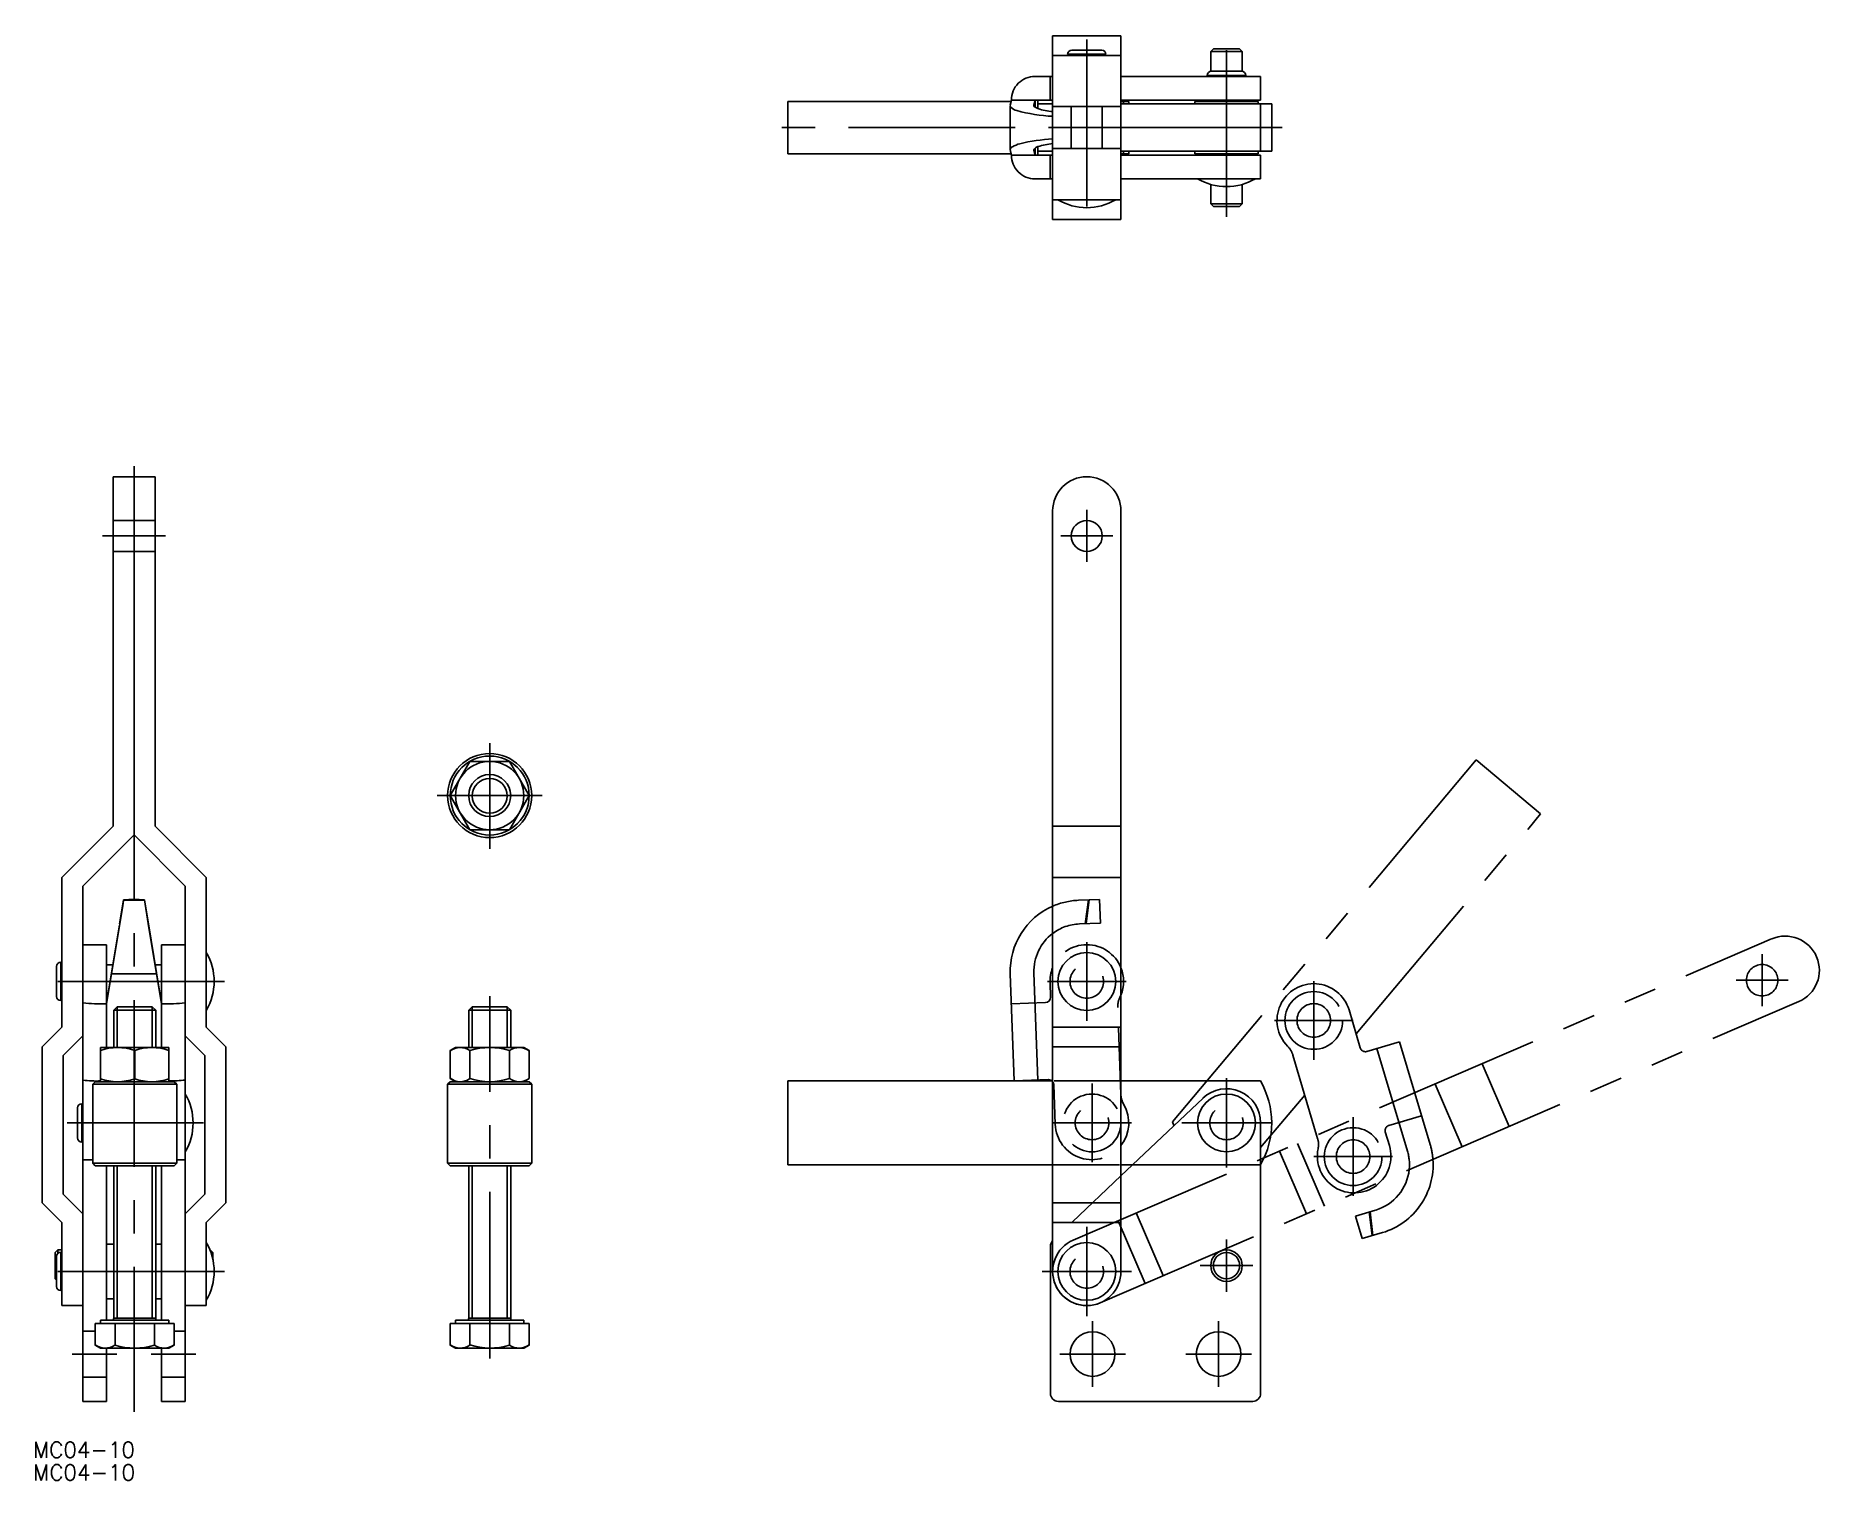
# Model space of a CAD drawing. Extents: x -200 to 139, y -40 to 235.
import ezdxf

# ---------------------------------------------------------------- set-up
doc = ezdxf.new("R2010")
doc.units = 0
for name, pattern in [('CENTER', [50.8, 31.75, -6.35, 6.35, -6.35]), ('DASHED', [19.05, 12.7, -6.35]), ('PHANTOM', [63.5, 31.75, -6.35, 6.35, -6.35, 6.35, -6.35])]:
    doc.linetypes.add(name, pattern=pattern)
doc.layers.get('0').update_dxf_attribs({"linetype": 'CONTINUOUS'})
doc.layers.add('CENTER', color=1, linetype='CENTER')
doc.styles.get("Standard").update_dxf_attribs({"font": 'txt.shx', "height": 3, "bigfont": 'bigfont.shx'})

# ---------------------------------------------------------------- blocks, each defined once
blk = doc.blocks.new('*U2')
at = {"color": 7, "linetype": 'CONTINUOUS'}
blk.add_text('MC04-10', height=3, dxfattribs=at).set_placement((-200.59, -35.46))
blk = doc.blocks.new('*U3')
at = {"color": 7, "linetype": 'CONTINUOUS'}
blk.add_text('MC04-10', height=3, dxfattribs=at).set_placement((-200.57, -39.77))

msp = doc.modelspace()

# ---------------------------------------------------------------- linework, layer by layer
at = {"color": 7, "linetype": 'CONTINUOUS'}
for p, q in [((6.5, 235.24), (-6.5, 235.24)), ((-6.5, 200.24), (-6.5, 235.24)), ((6.5, 200.24), (6.5, 235.24)), ((6.5, 231.49), (-6.5, 231.49)), ((3.65, 231.69), (-3.65, 231.69)), ((2.85, 232.49), (-2.85, 232.49)), ((24.09, 232.74), (23.59, 232.24)), ((29.59, 232.24), (23.59, 232.24)), ((23.59, 232.24), (23.59, 228.48)), ((24.09, 232.74), (29.09, 232.74)), ((29.09, 232.74), (29.59, 232.24)), ((29.59, 232.24), (29.59, 228.48)), ((-9.86, 227.49), (-6.5, 227.49)), ((-7, 227.49), (-7, 222.99)), ((33.09, 227.49), (6.5, 227.49)), ((30.24, 227.69), (22.94, 227.69)), ((22.94, 227.69), (22.94, 227.49)), ((23.74, 228.49), (29.44, 228.49)), ((30.24, 227.69), (30.24, 227.49)), ((33.09, 222.99), (33.09, 227.49)), ((-56.91, 212.74), (-56.91, 222.74)), ((-56.91, 222.74), (-14.41, 222.74)), ((-14.57, 221.92), (-14.57, 213.54)), ((-14.56, 222.03), (-14.35, 222.99)), ((-14.35, 222.99), (-6.5, 222.99)), ((-9.86, 222.99), (-10.07, 222.03)), ((-10.07, 221.91), (-10.07, 222.03)), ((-9.86, 222.99), (-9.86, 221.64)), ((-9.32, 222.99), (-9.32, 221.36)), ((-6.5, 222.24), (-9.32, 222.24)), ((6.5, 221.74), (-6.5, 221.74)), ((33.09, 222.99), (6.5, 222.99)), ((6.5, 222.74), (7.99, 222.74)), ((35.19, 222.24), (6.5, 222.24)), ((6.99, 222.74), (6.99, 222.24)), ((7.99, 222.74), (7.99, 222.24)), ((32.59, 222.74), (20.59, 222.74)), ((20.59, 222.74), (20.59, 222.24)), ((22.59, 222.99), (22.59, 222.74)), ((23.44, 222.99), (23.44, 222.74)), ((29.74, 222.99), (29.74, 222.74)), ((30.59, 222.99), (30.59, 222.74)), ((32.59, 222.24), (32.59, 222.74)), ((33.05, 213.24), (33.05, 222.24)), ((35.19, 222.24), (35.19, 213.24)), ((6.5, 217.74), (-6.5, 217.74)), ((-9.32, 214.12), (-9.32, 212.49)), ((-56.91, 212.74), (-14.41, 212.74)), ((-14.35, 212.49), (-14.56, 213.46)), ((-6.5, 212.49), (-14.35, 212.49)), ((-10.07, 213.46), (-10.07, 213.57)), ((-10.07, 213.46), (-9.86, 212.49)), ((-9.86, 213.85), (-9.86, 212.49)), ((-6.5, 213.24), (-9.32, 213.24)), ((-7, 212.49), (-7, 207.99)), ((6.5, 213.74), (-6.5, 213.74)), ((35.19, 213.24), (6.5, 213.24)), ((6.5, 212.74), (7.99, 212.74)), ((33.09, 212.49), (6.5, 212.49)), ((6.99, 213.24), (6.99, 212.74)), ((7.99, 212.74), (7.99, 213.24)), ((20.59, 212.74), (20.59, 213.24)), ((32.59, 212.74), (20.59, 212.74)), ((22.59, 212.74), (22.59, 212.49)), ((23.44, 212.74), (23.44, 212.49)), ((29.74, 212.74), (29.74, 212.49)), ((30.59, 212.74), (30.59, 212.49)), ((32.59, 213.24), (32.59, 212.74)), ((33.09, 212.49), (33.09, 207.99)), ((-9.86, 207.99), (-6.5, 207.99)), ((33.09, 207.99), (6.5, 207.99)), ((6.5, 203.99), (-6.5, 203.99)), ((23.59, 203.24), (23.59, 206.92)), ((29.59, 203.24), (29.59, 206.92)), ((23.59, 203.24), (29.59, 203.24)), ((24.09, 202.74), (23.59, 203.24)), ((29.09, 202.74), (24.09, 202.74)), ((29.09, 202.74), (29.59, 203.24)), ((6.5, 200.24), (-6.5, 200.24)), ((-185.36, 151.27), (-185.36, 84.75)), ((-185.36, 151.27), (-177.36, 151.27)), ((-181.36, 83.09), (-181.36, 151.27)), ((-177.36, 84.75), (-177.36, 151.27)), ((-6.5, 0), (-6.5, 144.77)), ((6.5, 144.77), (6.5, 0)), ((-117.41, 97.09), (-121.16, 90.59)), ((-109.91, 97.09), (-117.41, 97.09)), ((-106.15, 90.59), (-109.91, 97.09)), ((-121.17, 90.47), (-121.17, 90.47)), ((-121.16, 90.59), (-117.41, 84.09)), ((-109.91, 84.09), (-106.15, 90.59)), ((-185.36, 84.75), (-195.11, 75)), ((-191.11, 73.34), (-181.36, 83.09)), ((-181.36, 83.09), (-171.61, 73.34)), ((-167.61, 75), (-177.36, 84.75)), ((-117.41, 84.09), (-109.91, 84.09)), ((6.5, 84.75), (-6.5, 84.75)), ((-195.11, 75), (-195.11, 46.5)), ((-167.61, 46.5), (-167.61, 75)), ((6.5, 75), (-6.5, 75)), ((-191.11, 73.34), (-191.11, -24.73)), ((-171.61, -24.73), (-171.61, 73.34)), ((-185.64, 56.67), (-183.51, 69.59)), ((-184.12, 66.2), (-183.36, 70.73)), ((-183.51, 69.59), (-183.36, 70.65)), ((-183.36, 70.65), (-183.36, 70.73)), ((-179.36, 70.65), (-183.36, 70.65)), ((-179.36, 70.65), (-179.36, 70.72)), ((-178.59, 66.2), (-179.36, 70.72)), ((-179.26, 69.94), (-179.36, 70.65)), ((-178.66, 66.21), (-179.26, 69.94)), ((-185.64, 56.83), (-184.15, 65.92)), ((-184.12, 66.2), (-184.05, 66.22)), ((-184.12, 66.16), (-184.12, 66.2)), ((-178.59, 66.2), (-178.66, 66.21)), ((-177.07, 56.67), (-178.66, 66.21)), ((-178.59, 66.2), (-178.59, 66.16)), ((-178.59, 66.16), (-177.07, 56.83)), ((-191.11, 62.2), (-186.61, 62.2)), ((-186.61, 62.2), (-186.61, 42.62)), ((-176.11, 62.2), (-176.11, 42.62)), ((-176.11, 62.2), (-171.61, 62.2)), ((-196.11, 52.35), (-196.11, 58.05)), ((-195.31, 58.85), (-195.31, 51.55)), ((-186.61, 58.35), (-185.38, 58.35)), ((-176.11, 58.35), (-177.33, 58.35)), ((-186.61, 51.12), (-185.64, 56.83)), ((-185.64, 56.67), (-186.61, 50.95)), ((-177.07, 56.67), (-185.64, 56.67)), ((-177.07, 56.83), (-176.11, 51.12)), ((-176.11, 50.95), (-177.07, 56.67)), ((-13.81, 36.27), (-14.56, 56.67)), ((-9.32, 36.44), (-10.07, 56.83)), ((-7, 54.94), (-6.9, 52.23)), ((-191.11, 51.19), (-191.11, 51.12)), ((-186.61, 51.12), (-186.61, 51.19)), ((-186.61, 50.95), (-186.61, 51.12)), ((-176.11, 51.19), (-176.11, 51.12)), ((-176.11, 50.95), (-176.11, 51.12)), ((-171.61, 51.19), (-171.61, 51.12)), ((-14.35, 50.95), (-7.86, 51.19)), ((-184.55, 50.4), (-185.23, 49.72)), ((-177.23, 49.72), (-185.23, 49.72)), ((-185.23, 49.72), (-185.23, 42.62)), ((-184.55, 50.4), (-177.91, 50.4)), ((-177.91, 50.4), (-177.23, 49.72)), ((-177.23, 49.72), (-177.23, 42.62)), ((-116.98, 50.4), (-117.66, 49.72)), ((-117.66, 49.72), (-117.66, 42.62)), ((-109.66, 49.72), (-117.66, 49.72)), ((-116.98, 50.4), (-110.34, 50.4)), ((-110.34, 50.4), (-109.66, 49.72)), ((-109.66, 49.72), (-109.66, 42.62)), ((-195.11, 46.5), (-198.86, 42.75)), ((-194.86, 41.09), (-191.11, 44.84)), ((-171.61, 44.84), (-167.86, 41.09)), ((-163.86, 42.75), (-167.61, 46.5)), ((6.5, 46.5), (-6.5, 46.5)), ((-198.86, 42.75), (-198.86, 13.05)), ((-194.86, 14.71), (-194.86, 41.09)), ((-174.73, 42.62), (-187.73, 42.62)), ((-187.73, 42.62), (-187.73, 36.12)), ((-181.23, 36.7), (-181.23, 42.04)), ((-174.73, 42.62), (-174.73, 36.12)), ((-167.86, 41.09), (-167.86, 14.71)), ((-163.86, 13.05), (-163.86, 42.75)), ((-121.17, 42.04), (-120.16, 42.62)), ((-121.17, 36.7), (-121.17, 42.04)), ((-120.16, 42.62), (-107.16, 42.62)), ((-117.41, 36.7), (-117.41, 42.04)), ((-109.91, 36.7), (-109.91, 42.04)), ((-106.15, 42.04), (-107.16, 42.62)), ((-106.15, 36.7), (-106.15, 42.04)), ((6.5, 42.75), (-6.5, 42.75)), ((-189.23, 35.62), (-188.73, 36.12)), ((-173.23, 35.62), (-189.23, 35.62)), ((-189.23, 35.62), (-189.23, 20.62)), ((-188.73, 36.12), (-173.73, 36.12)), ((-173.23, 35.62), (-173.73, 36.12)), ((-173.23, 20.62), (-173.23, 35.62)), ((-121.16, 36.12), (-121.66, 35.62)), ((-105.66, 35.62), (-121.66, 35.62)), ((-121.66, 35.62), (-121.66, 20.62)), ((-121.17, 36.7), (-120.16, 36.12)), ((-121.16, 36.12), (-106.16, 36.12)), ((-107.16, 36.12), (-106.15, 36.7)), ((-106.16, 36.12), (-105.66, 35.62)), ((-105.66, 35.62), (-105.66, 20.62)), ((-56.91, 36.27), (-56.91, 20.27)), ((-56.91, 36.27), (-6.63, 36.27)), ((-7.32, 36.51), (-13.81, 36.27)), ((33.05, 36.27), (6.5, 36.27)), ((-192.11, 25.42), (-192.11, 31.12)), ((-191.31, 31.92), (-191.31, 24.62)), ((22.12, 32.99), (6.5, 18.17)), ((33.09, -23.23), (33.09, 28.27)), ((-192.11, 25.42), (-192.11, 25.42)), ((-191.11, 21.27), (-189.23, 21.27)), ((-189.23, 20.62), (-173.23, 20.62)), ((-188.73, 20.12), (-189.23, 20.62)), ((-173.73, 20.12), (-173.23, 20.62)), ((-173.23, 21.27), (-171.61, 21.27)), ((-105.66, 20.62), (-121.66, 20.62)), ((-121.16, 20.12), (-121.66, 20.62)), ((-106.16, 20.12), (-105.66, 20.62)), ((-105.66, 20.62), (-105.66, 20.62)), ((-173.73, 20.12), (-188.73, 20.12)), ((-186.61, 20.12), (-186.61, -9.3)), ((-185.23, -8.9), (-185.23, 20.12)), ((-177.23, -8.9), (-177.23, 20.12)), ((-176.11, 20.12), (-176.11, -9.3)), ((-121.16, 20.12), (-106.16, 20.12)), ((-117.66, -8.9), (-117.66, 20.12)), ((-109.66, -8.9), (-109.66, 20.12)), ((-56.91, 20.27), (-6.5, 20.27)), ((6.5, 20.27), (8.72, 20.27)), ((-191.11, 10.96), (-194.86, 14.71)), ((-167.86, 14.71), (-171.61, 10.96)), ((-198.86, 13.05), (-195.11, 9.3)), ((-167.61, 9.3), (-163.86, 13.05)), ((6.5, 13.05), (-6.5, 13.05)), ((-195.11, -6.5), (-195.11, 9.3)), ((-167.61, 9.3), (-167.61, -6.5)), ((6.5, 9.3), (-6.5, 9.3)), ((-196.36, 3.61), (-195.86, 4.11)), ((-196.36, -1.39), (-196.36, 3.61)), ((-195.86, 4.11), (-195.86, 3.43)), ((-195.86, 4.11), (-195.11, 4.11)), ((-195.31, 3.65), (-195.31, -3.65)), ((-195.31, 3.65), (-195.11, 3.65)), ((-186.61, 5.2), (-185.23, 5.2)), ((-177.23, 5.2), (-176.11, 5.2)), ((-166.86, 4.11), (-166.92, 4.11)), ((-166.86, 3.96), (-166.86, 4.11)), ((-166.36, 3.61), (-166.86, 4.11)), ((-166.36, 3.61), (-166.36, 2.31)), ((-6.91, 4.8), (-6.91, -23.23)), ((-196.11, -2.85), (-196.11, 2.85)), ((-196.36, -1.39), (-196.11, -1.64)), ((-195.31, -3.65), (-195.11, -3.65)), ((-195.11, -6.5), (-191.11, -6.5)), ((-186.61, -5.2), (-185.23, -5.2)), ((-177.23, -5.2), (-176.11, -5.2)), ((-171.61, -6.5), (-167.61, -6.5)), ((-188.74, -9.9), (-173.73, -9.9)), ((-188.74, -9.9), (-188.74, -14.02)), ((-187.73, -9.3), (-174.73, -9.3)), ((-187.73, -9.3), (-174.73, -9.3)), ((-187.73, -9.3), (-187.73, -9.9)), ((-185.23, -8.9), (-177.23, -8.9)), ((-185.23, -8.9), (-177.23, -8.9)), ((-184.98, -9.9), (-184.98, -14.02)), ((-177.48, -9.9), (-177.48, -14.02)), ((-174.73, -9.3), (-174.73, -9.9)), ((-173.73, -9.9), (-173.73, -14.02)), ((-121.17, -9.9), (-121.17, -14.02)), ((-121.17, -9.9), (-106.16, -9.9)), ((-120.16, -9.3), (-107.16, -9.3)), ((-120.16, -9.3), (-107.16, -9.3)), ((-120.16, -9.3), (-120.16, -9.9)), ((-117.66, -8.9), (-109.66, -8.9)), ((-117.66, -8.9), (-109.66, -8.9)), ((-117.41, -9.9), (-117.41, -14.02)), ((-109.91, -9.9), (-109.91, -14.02)), ((-107.16, -9.3), (-107.16, -9.9)), ((-106.16, -9.9), (-106.16, -14.02)), ((-188.74, -14.02), (-187.73, -14.6)), ((-187.73, -14.6), (-174.73, -14.6)), ((-186.61, -14.6), (-186.61, -24.73)), ((-176.11, -14.6), (-176.11, -24.73)), ((-174.73, -14.6), (-173.73, -14.02)), ((-121.17, -14.02), (-120.16, -14.6)), ((-120.16, -14.6), (-107.16, -14.6)), ((-107.16, -14.6), (-106.16, -14.02)), ((-186.61, -24.73), (-191.11, -24.73)), ((-176.11, -24.73), (-171.61, -24.73)), ((-5.41, -24.73), (31.59, -24.73))]:
    msp.add_line(p, q, dxfattribs=at)
at = {"color": 3, "linetype": 'DASHED'}
for p, q in [((-2.95, 221.74), (-2.95, 213.74)), ((2.95, 221.74), (2.95, 213.74)), ((-177.36, 142.95), (-185.36, 142.95)), ((-177.36, 137.05), (-185.36, 137.05)), ((-1.57, 70.65), (2.43, 70.8)), ((0.34, 70.72), (-0.29, 66.2)), ((-0.13, 66.2), (0.46, 70.73)), ((2.43, 70.8), (2.59, 66.3)), ((-1.4, 66.16), (2.59, 66.3)), ((6.5, 33.66), (5.89, 50.23)), ((6.5, 36.27), (-6.63, 36.27)), ((-6.28, 35.55), (-6.01, 28.01)), ((-6.5, 20.27), (6.5, 20.27)), ((6.5, 18.17), (-6.44, 5.89)), ((-191.11, -11.36), (-188.74, -11.36)), ((-173.73, -11.36), (-171.61, -11.36)), ((-191.11, -20.11), (-186.61, -20.11)), ((-176.11, -20.11), (-171.61, -20.11))]:
    msp.add_line(p, q, dxfattribs=at)
at = {"color": 3, "linetype": 'PHANTOM'}
for p, q in [((74.13, 97.38), (16.31, 28.47)), ((86.39, 87.09), (74.13, 97.38)), ((51.27, 45.23), (86.39, 87.09)), ((-2.57, 5.97), (130.36, 63.3)), ((128.55, 60.39), (128.55, 50.49)), ((43.2, 55.28), (43.2, 40.28)), ((123.6, 55.44), (133.5, 55.44)), ((2.57, -5.97), (135.51, 51.36)), ((6.29, 52.13), (6.5, 52.6)), ((35.7, 47.78), (50.7, 47.78)), ((52.06, 42.55), (49.91, 49.78)), ((39.22, 41.18), (43.75, 25.95)), ((53.31, 41.88), (59.54, 43.73)), ((61.04, 22.88), (55.22, 42.45)), ((59.54, 43.73), (65.36, 24.17)), ((80.4, 27.59), (75.25, 39.53)), ((-13.8, 36.27), (-13.81, 36.27)), ((71.44, 23.73), (66.29, 35.67)), ((33.09, 23.57), (41.48, 33.57)), ((16.31, 28.47), (16.59, 27.75)), ((50.69, 29.36), (50.69, 14.36)), ((63.73, 29.65), (57.5, 27.79)), ((45.27, 12.45), (40.12, 24.38)), ((43.75, 25.95), (43.94, 25.3)), ((57.6, 23.95), (56.82, 26.55)), ((41.83, 10.96), (36.68, 22.9)), ((43.19, 21.86), (58.19, 21.86)), ((8.72, 20.27), (33.05, 20.27)), ((33.05, 20.27), (33.09, 20.35)), ((14.56, -0.8), (9.41, 11.14)), ((54.98, 11.69), (51.15, 10.55)), ((51.15, 10.55), (52.43, 6.24)), ((53.76, 11.33), (54.32, 6.8)), ((53.91, 11.37), (54.43, 6.83)), ((11.11, -2.29), (5.97, 9.65)), ((56.27, 7.38), (52.43, 6.24))]:
    msp.add_line(p, q, dxfattribs=at)
at = {"color": 3, "linetype": 'CONTINUOUS'}
for p, q in [((-184.55, 50.4), (-184.55, 42.62)), ((-177.91, 50.4), (-177.91, 42.62)), ((-116.98, 50.4), (-116.98, 42.62)), ((-110.34, 50.4), (-110.34, 42.62)), ((-184.55, 20.12), (-184.55, -8.9)), ((-177.91, 20.12), (-177.91, -8.9)), ((-116.98, 20.12), (-116.98, -8.9)), ((-110.34, 20.12), (-110.34, -8.9))]:
    msp.add_line(p, q, dxfattribs=at)
at = {"color": 7, "linetype": 'CONTINUOUS'}
for centre, radius in [((0, 140), 2.95), ((-113.66, 90.59), 8), ((-113.66, 90.59), 7.51), ((-113.66, 90.59), 6.5), ((-113.66, 90.59), 4), ((0, 55.2), 5.5), ((26.59, 28.27), 5.5), ((0, 0), 5.5), ((26.59, 1.11), 3), ((26.59, 1.11), 2.5), ((1.09, -15.73), 4.25), ((25.09, -15.73), 4.25)]:
    msp.add_circle(centre, radius, dxfattribs=at)
at = {"color": 3, "linetype": 'CONTINUOUS'}
msp.add_circle((-113.66, 90.53), 3.32, dxfattribs=at)
at = {"color": 3, "linetype": 'DASHED'}
for centre, radius in [((0, 55.2), 3.2), ((0.99, 28.27), 5.5), ((0.99, 28.27), 3.2), ((26.59, 28.27), 3.2), ((0, 0), 3.2)]:
    msp.add_circle(centre, radius, dxfattribs=at)
at = {"color": 3, "linetype": 'PHANTOM'}
for centre, radius in [((128.55, 55.44), 3), ((43.2, 47.78), 5.5), ((43.2, 47.78), 3.2), ((50.69, 21.86), 5.5), ((50.69, 21.86), 3.2)]:
    msp.add_circle(centre, radius, dxfattribs=at)
at = {"color": 7, "linetype": 'CONTINUOUS'}
for centre, radius, start, end in [((-2.85, 231.69), 0.8, 90, 180), ((2.85, 231.69), 0.8, 0, 90), ((-9.86, 222.99), 4.5, 90.0193, 180.0194), ((23.74, 227.69), 0.8, 90, 180), ((29.44, 227.69), 0.8, 0, 90), ((-14.02, 221.98), 0.555, 185.7616, 231.3843), ((-12.45, 223.89), 3.03, 230.7396, 253.2259), ((-5.2, 250.01), 30.14, 254.3545, 267.5211), ((-9.81, 221.97), 0.26, 167.5898, 192.4102), ((-9.58, 222.07), 0.514, 197.791, 237.3015), ((-8.61, 223.41), 2.16, 234.9471, 251.1043), ((-5.3, 233.61), 12.89, 251.8547, 264.6643), ((-13.81, 213.41), 0.778, 117.7564, 169.8423), ((-11.39, 209.35), 5.49, 104.2265, 120.3497), ((-4.65, 180.75), 34.88, 93.046, 103.4228), ((-8.56, 211.97), 2.28, 109.3699, 124.6096), ((-5.05, 200.67), 14.11, 95.891, 107.59), ((-9.86, 212.49), 4.5, 179.9806, 269.9807), ((-9.58, 213.42), 0.507, 122.4286, 162.479), ((-9.81, 213.51), 0.26, 167.5899, 192.4102), ((26.59, 217.33), 10.83, 239.4898, 300.5102), ((0, 213.33), 10.83, 239.4898, 300.5102), ((0, 144.77), 6.5, 0, 180), ((-181.38, 43.93), 26.86, 85.6694, 94.2083), ((-1.07, 57.16), 13.5, 113.7042, 182.1054), ((-1.07, 57.16), 9, 127.0866, 182.1054), ((-195.31, 58.05), 0.8, 90, 180), ((-176.94, 55.2), 10.83, 329.4898, 30.5102), ((0, 55.2), 7, 158.2132, 182.1054), ((0, 55.2), 7, 338.2132, 21.7868), ((-195.31, 52.35), 0.8, 180, 270), ((-187.73, 81.7), 30.77, 263.6993, 272.0927), ((-174.98, 81.7), 30.77, 267.9073, 276.3007), ((-7.89, 52.19), 1, 272.1054, 2.1054), ((-184.48, 33.23), 9.39, 69.7472, 110.2526), ((-177.98, 33.23), 9.39, 69.7476, 110.2507), ((-119.26, 39.4), 3.22, 55.055, 126.3182), ((-113.66, 30.2), 12.42, 72.4105, 107.5864), ((-108.06, 39.39), 3.23, 53.7708, 124.9157), ((-188.55, 54.71), 18.46, 262.0457, 272.5507), ((-184.48, 45.5), 9.39, 249.7461, 290.2572), ((-177.98, 45.5), 9.39, 249.7428, 290.2539), ((-174.36, 60.17), 23.9, 269.1205, 276.629), ((-119.23, 39.24), 3.12, 231.6507, 305.5145), ((-113.66, 48.54), 12.42, 252.4106, 287.5864), ((-108.06, 39.34), 3.22, 235.045, 306.3532), ((-7.28, 35.51), 1, 38.6112, 92.092), ((26.59, 28.27), 6.5, 0, 133.4962), ((19.19, 28.27), 16, 330.3137, 29.9985), ((-191.31, 31.12), 0.8, 90, 180), ((-180.94, 28.27), 10.83, 329.4898, 30.5102), ((10.49, 33.81), 4, 182.1054, 210.2429), ((0.99, 28.27), 7, 321.9193, 30.2429), ((-191.31, 25.42), 0.8, 180, 270), ((-195.31, 2.85), 0.8, 90, 180), ((-176.94, 0), 10.83, 329.4898, 30.5102), ((-5.41, 4.8), 1.5, 136.6077, 180), ((-195.31, -2.85), 0.8, 180, 270), ((0, 0), 6.5, 180, 0), ((-185.63, -8.9), 0.4, 269.9985, 359.9985), ((-185.63, -8.9), 0.4, 269.9985, 359.9985), ((-176.83, -8.9), 0.4, 179.9985, 269.9985), ((-176.83, -8.9), 0.4, 179.9985, 269.9985), ((-118.06, -8.9), 0.4, 269.9985, 359.9985), ((-118.06, -8.9), 0.4, 269.9985, 359.9985), ((-109.26, -8.9), 0.4, 179.9985, 269.9985), ((-109.26, -8.9), 0.4, 179.9985, 269.9985), ((-186.84, -11.35), 3.25, 234.2015, 304.7921), ((-181.23, -2.17), 12.43, 252.4218, 287.5751), ((-175.63, -11.37), 3.23, 235.1044, 306.1453), ((-119.26, -11.38), 3.22, 233.6304, 304.9558), ((-113.59, -2.63), 11.97, 251.3704, 287.9212), ((-108.05, -11.35), 3.25, 235.2143, 305.7623), ((-5.41, -23.23), 1.5, 180, 270), ((31.59, -23.23), 1.5, 270, 0)]:
    msp.add_arc(centre, radius, start, end, dxfattribs=at)
at = {"color": 3, "linetype": 'DASHED'}
for centre, radius, start, end in [((-1.07, 57.16), 13.5, 92.1057, 113.7041), ((-1.07, 57.16), 9, 92.1054, 127.0866), ((0, 55.2), 7, 21.7868, 158.2132), ((9.88, 50.37), 4, 153.9679, 182.1054), ((-7.28, 35.51), 1, 2.1054, 38.5975), ((0.99, 28.27), 7, 182.1054, 321.9193)]:
    msp.add_arc(centre, radius, start, end, dxfattribs=at)
at = {"color": 3, "linetype": 'PHANTOM'}
for centre, radius, start, end in [((132.94, 57.33), 6.5, 293.3284, 113.3284), ((43.2, 47.78), 7, 16.5668, 224.7044), ((35.39, 40.04), 4, 16.5668, 44.7044), ((53.02, 42.83), 1, 196.5668, 286.5668), ((53.02, 42.83), 1, 196.5668, 286.5668), ((53.02, 42.83), 1, 196.5668, 286.5668), ((53.02, 42.83), 1, 196.5668, 286.5668), ((57.78, 26.84), 1, 106.5668, 196.5668), ((50.89, 21.95), 7, 168.4293, 16.5668), ((40.11, 24.16), 4, 348.4293, 16.5668), ((52.42, 20.32), 13.5, 4.3038, 16.5668), ((52.42, 20.32), 13.5, 286.5668, 4.3038), ((52.42, 20.32), 9, 354.0561, 16.5668), ((52.42, 20.32), 9, 286.5668, 354.0561), ((0, 0), 6.5, 113.3284, 293.3284)]:
    msp.add_arc(centre, radius, start, end, dxfattribs=at)
at = {"layer": 'CENTER', "color": 1, "linetype": 'CENTER'}
for p, q in [((0, 234.49), (0, 200.49)), ((26.59, 200.74), (26.59, 234.74)), ((37.19, 217.74), (-58.91, 217.74)), ((-181.36, 153.27), (-181.36, -26.73)), ((0, 144.95), (0, 135.05)), ((-175.36, 140), (-187.36, 140)), ((-4.95, 140), (4.95, 140)), ((-113.66, 100.59), (-113.66, 80.47)), ((-123.66, 90.59), (-103.66, 90.59)), ((0, 62.7), (0, 47.7)), ((-164.11, 55.2), (-198.11, 55.2)), ((-7.5, 55.2), (7.5, 55.2)), ((-113.66, -16.6), (-113.66, 52.4)), ((0.99, 35.77), (0.99, 20.77)), ((26.59, 36.77), (26.59, 19.77)), ((-194.11, 28.27), (-168.11, 28.27)), ((-6.51, 28.27), (8.49, 28.27)), ((18.09, 28.27), (35.09, 28.27)), ((0, 8.5), (0, -8.5)), ((26.59, 6.11), (26.59, -3.89)), ((21.59, 1.11), (31.59, 1.11)), ((-164.11, 0), (-198.11, 0)), ((-8.5, 0), (8.5, 0)), ((1.09, -9.48), (1.09, -21.98)), ((25.09, -9.48), (25.09, -21.98)), ((-184.61, -15.73), (-193.11, -15.73)), ((-169.61, -15.73), (-178.11, -15.73)), ((-5.16, -15.73), (7.34, -15.73)), ((18.84, -15.73), (31.34, -15.73))]:
    msp.add_line(p, q, dxfattribs=at)

# ---------------------------------------------------------------- block references
at = {"color": 7, "linetype": 'CONTINUOUS'}
for name in ['*U2', '*U3']:
    msp.add_blockref(name, (0, 0), dxfattribs=at)

doc.saveas('drawing.dxf')
